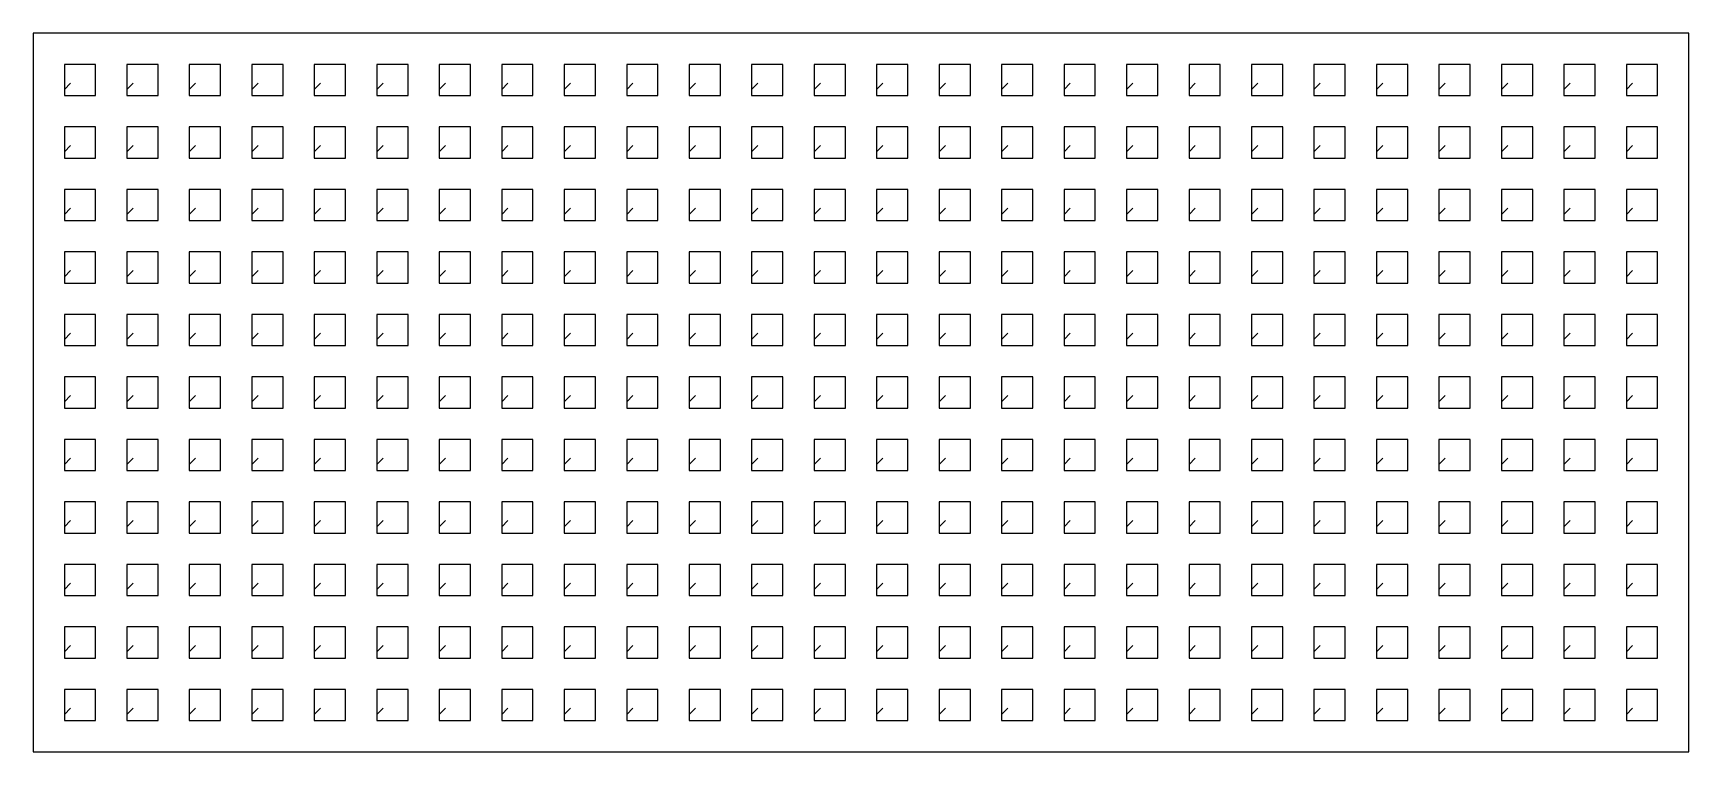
# Model space of a CAD drawing. Header units: millimetres. Extents: x 0 to 2650, y 0 to 1150.
import ezdxf

# ---------------------------------------------------------------- set-up
doc = ezdxf.new("R2010")
doc.units = ezdxf.units.MM
doc.header["$LTSCALE"] = 25.4
doc.layers.add('FRESA_12_18', color=5, linetype='Continuous', true_color=0x0000ff)
doc.layers.add('USINAGEM_18', color=3, linetype='Continuous', true_color=0x00ff00)

msp = doc.modelspace()

# ---------------------------------------------------------------- linework, layer by layer
at = {"layer": 'FRESA_12_18', "color": 5, "true_color": 0x0000ff}
msp.add_lwpolyline([(0, 0), (2650, 0), (2650, 1150), (0, 1150)], close=True, dxfattribs=at)
at = {"layer": 'USINAGEM_18'}
for points in [[(60, 1070), (50, 1060), (50, 1050), (100, 1050), (100, 1100), (50, 1100), (50, 1060.5)], [(160, 1070), (150, 1060), (150, 1050), (200, 1050), (200, 1100), (150, 1100), (150, 1060.5)], [(260, 1070), (250, 1060), (250, 1050), (300, 1050), (300, 1100), (250, 1100), (250, 1060.5)], [(360, 1070), (350, 1060), (350, 1050), (400, 1050), (400, 1100), (350, 1100), (350, 1060.5)], [(460, 1070), (450, 1060), (450, 1050), (500, 1050), (500, 1100), (450, 1100), (450, 1060.5)], [(560, 1070), (550, 1060), (550, 1050), (600, 1050), (600, 1100), (550, 1100), (550, 1060.5)], [(660, 1070), (650, 1060), (650, 1050), (700, 1050), (700, 1100), (650, 1100), (650, 1060.5)], [(760, 1070), (750, 1060), (750, 1050), (800, 1050), (800, 1100), (750, 1100), (750, 1060.5)], [(860, 1070), (850, 1060), (850, 1050), (900, 1050), (900, 1100), (850, 1100), (850, 1060.5)], [(960, 1070), (950, 1060), (950, 1050), (1000, 1050), (1000, 1100), (950, 1100), (950, 1060.5)], [(1060, 1070), (1050, 1060), (1050, 1050), (1100, 1050), (1100, 1100), (1050, 1100), (1050, 1060.5)], [(1160, 1070), (1150, 1060), (1150, 1050), (1200, 1050), (1200, 1100), (1150, 1100), (1150, 1060.5)], [(1260, 1070), (1250, 1060), (1250, 1050), (1300, 1050), (1300, 1100), (1250, 1100), (1250, 1060.5)], [(1360, 1070), (1350, 1060), (1350, 1050), (1400, 1050), (1400, 1100), (1350, 1100), (1350, 1060.5)], [(1460, 1070), (1450, 1060), (1450, 1050), (1500, 1050), (1500, 1100), (1450, 1100), (1450, 1060.5)], [(1560, 1070), (1550, 1060), (1550, 1050), (1600, 1050), (1600, 1100), (1550, 1100), (1550, 1060.5)], [(1660, 1070), (1650, 1060), (1650, 1050), (1700, 1050), (1700, 1100), (1650, 1100), (1650, 1060.5)], [(1760, 1070), (1750, 1060), (1750, 1050), (1800, 1050), (1800, 1100), (1750, 1100), (1750, 1060.5)], [(1860, 1070), (1850, 1060), (1850, 1050), (1900, 1050), (1900, 1100), (1850, 1100), (1850, 1060.5)], [(1960, 1070), (1950, 1060), (1950, 1050), (2000, 1050), (2000, 1100), (1950, 1100), (1950, 1060.5)], [(2060, 1070), (2050, 1060), (2050, 1050), (2100, 1050), (2100, 1100), (2050, 1100), (2050, 1060.5)], [(2160, 1070), (2150, 1060), (2150, 1050), (2200, 1050), (2200, 1100), (2150, 1100), (2150, 1060.5)], [(2260, 1070), (2250, 1060), (2250, 1050), (2300, 1050), (2300, 1100), (2250, 1100), (2250, 1060.5)], [(2360, 1070), (2350, 1060), (2350, 1050), (2400, 1050), (2400, 1100), (2350, 1100), (2350, 1060.5)], [(2460, 1070), (2450, 1060), (2450, 1050), (2500, 1050), (2500, 1100), (2450, 1100), (2450, 1060.5)], [(2560, 1070), (2550, 1060), (2550, 1050), (2600, 1050), (2600, 1100), (2550, 1100), (2550, 1060.5)], [(60, 970), (50, 960), (50, 950), (100, 950), (100, 1000), (50, 1000), (50, 960.5)], [(160, 970), (150, 960), (150, 950), (200, 950), (200, 1000), (150, 1000), (150, 960.5)], [(260, 970), (250, 960), (250, 950), (300, 950), (300, 1000), (250, 1000), (250, 960.5)], [(360, 970), (350, 960), (350, 950), (400, 950), (400, 1000), (350, 1000), (350, 960.5)], [(460, 970), (450, 960), (450, 950), (500, 950), (500, 1000), (450, 1000), (450, 960.5)], [(560, 970), (550, 960), (550, 950), (600, 950), (600, 1000), (550, 1000), (550, 960.5)], [(660, 970), (650, 960), (650, 950), (700, 950), (700, 1000), (650, 1000), (650, 960.5)], [(760, 970), (750, 960), (750, 950), (800, 950), (800, 1000), (750, 1000), (750, 960.5)], [(860, 970), (850, 960), (850, 950), (900, 950), (900, 1000), (850, 1000), (850, 960.5)], [(960, 970), (950, 960), (950, 950), (1000, 950), (1000, 1000), (950, 1000), (950, 960.5)], [(1060, 970), (1050, 960), (1050, 950), (1100, 950), (1100, 1000), (1050, 1000), (1050, 960.5)], [(1160, 970), (1150, 960), (1150, 950), (1200, 950), (1200, 1000), (1150, 1000), (1150, 960.5)], [(1260, 970), (1250, 960), (1250, 950), (1300, 950), (1300, 1000), (1250, 1000), (1250, 960.5)], [(1360, 970), (1350, 960), (1350, 950), (1400, 950), (1400, 1000), (1350, 1000), (1350, 960.5)], [(1460, 970), (1450, 960), (1450, 950), (1500, 950), (1500, 1000), (1450, 1000), (1450, 960.5)], [(1560, 970), (1550, 960), (1550, 950), (1600, 950), (1600, 1000), (1550, 1000), (1550, 960.5)], [(1660, 970), (1650, 960), (1650, 950), (1700, 950), (1700, 1000), (1650, 1000), (1650, 960.5)], [(1760, 970), (1750, 960), (1750, 950), (1800, 950), (1800, 1000), (1750, 1000), (1750, 960.5)], [(1860, 970), (1850, 960), (1850, 950), (1900, 950), (1900, 1000), (1850, 1000), (1850, 960.5)], [(1960, 970), (1950, 960), (1950, 950), (2000, 950), (2000, 1000), (1950, 1000), (1950, 960.5)], [(2060, 970), (2050, 960), (2050, 950), (2100, 950), (2100, 1000), (2050, 1000), (2050, 960.5)], [(2160, 970), (2150, 960), (2150, 950), (2200, 950), (2200, 1000), (2150, 1000), (2150, 960.5)], [(2260, 970), (2250, 960), (2250, 950), (2300, 950), (2300, 1000), (2250, 1000), (2250, 960.5)], [(2360, 970), (2350, 960), (2350, 950), (2400, 950), (2400, 1000), (2350, 1000), (2350, 960.5)], [(2460, 970), (2450, 960), (2450, 950), (2500, 950), (2500, 1000), (2450, 1000), (2450, 960.5)], [(2560, 970), (2550, 960), (2550, 950), (2600, 950), (2600, 1000), (2550, 1000), (2550, 960.5)], [(60, 870), (50, 860), (50, 850), (100, 850), (100, 900), (50, 900), (50, 860.5)], [(160, 870), (150, 860), (150, 850), (200, 850), (200, 900), (150, 900), (150, 860.5)], [(260, 870), (250, 860), (250, 850), (300, 850), (300, 900), (250, 900), (250, 860.5)], [(360, 870), (350, 860), (350, 850), (400, 850), (400, 900), (350, 900), (350, 860.5)], [(460, 870), (450, 860), (450, 850), (500, 850), (500, 900), (450, 900), (450, 860.5)], [(560, 870), (550, 860), (550, 850), (600, 850), (600, 900), (550, 900), (550, 860.5)], [(660, 870), (650, 860), (650, 850), (700, 850), (700, 900), (650, 900), (650, 860.5)], [(760, 870), (750, 860), (750, 850), (800, 850), (800, 900), (750, 900), (750, 860.5)], [(860, 870), (850, 860), (850, 850), (900, 850), (900, 900), (850, 900), (850, 860.5)], [(960, 870), (950, 860), (950, 850), (1000, 850), (1000, 900), (950, 900), (950, 860.5)], [(1060, 870), (1050, 860), (1050, 850), (1100, 850), (1100, 900), (1050, 900), (1050, 860.5)], [(1160, 870), (1150, 860), (1150, 850), (1200, 850), (1200, 900), (1150, 900), (1150, 860.5)], [(1260, 870), (1250, 860), (1250, 850), (1300, 850), (1300, 900), (1250, 900), (1250, 860.5)], [(1360, 870), (1350, 860), (1350, 850), (1400, 850), (1400, 900), (1350, 900), (1350, 860.5)], [(1460, 870), (1450, 860), (1450, 850), (1500, 850), (1500, 900), (1450, 900), (1450, 860.5)], [(1560, 870), (1550, 860), (1550, 850), (1600, 850), (1600, 900), (1550, 900), (1550, 860.5)], [(1660, 870), (1650, 860), (1650, 850), (1700, 850), (1700, 900), (1650, 900), (1650, 860.5)], [(1760, 870), (1750, 860), (1750, 850), (1800, 850), (1800, 900), (1750, 900), (1750, 860.5)], [(1860, 870), (1850, 860), (1850, 850), (1900, 850), (1900, 900), (1850, 900), (1850, 860.5)], [(1960, 870), (1950, 860), (1950, 850), (2000, 850), (2000, 900), (1950, 900), (1950, 860.5)], [(2060, 870), (2050, 860), (2050, 850), (2100, 850), (2100, 900), (2050, 900), (2050, 860.5)], [(2160, 870), (2150, 860), (2150, 850), (2200, 850), (2200, 900), (2150, 900), (2150, 860.5)], [(2260, 870), (2250, 860), (2250, 850), (2300, 850), (2300, 900), (2250, 900), (2250, 860.5)], [(2360, 870), (2350, 860), (2350, 850), (2400, 850), (2400, 900), (2350, 900), (2350, 860.5)], [(2460, 870), (2450, 860), (2450, 850), (2500, 850), (2500, 900), (2450, 900), (2450, 860.5)], [(2560, 870), (2550, 860), (2550, 850), (2600, 850), (2600, 900), (2550, 900), (2550, 860.5)], [(60, 770), (50, 760), (50, 750), (100, 750), (100, 800), (50, 800), (50, 760.5)], [(160, 770), (150, 760), (150, 750), (200, 750), (200, 800), (150, 800), (150, 760.5)], [(260, 770), (250, 760), (250, 750), (300, 750), (300, 800), (250, 800), (250, 760.5)], [(360, 770), (350, 760), (350, 750), (400, 750), (400, 800), (350, 800), (350, 760.5)], [(460, 770), (450, 760), (450, 750), (500, 750), (500, 800), (450, 800), (450, 760.5)], [(560, 770), (550, 760), (550, 750), (600, 750), (600, 800), (550, 800), (550, 760.5)], [(660, 770), (650, 760), (650, 750), (700, 750), (700, 800), (650, 800), (650, 760.5)], [(760, 770), (750, 760), (750, 750), (800, 750), (800, 800), (750, 800), (750, 760.5)], [(860, 770), (850, 760), (850, 750), (900, 750), (900, 800), (850, 800), (850, 760.5)], [(960, 770), (950, 760), (950, 750), (1000, 750), (1000, 800), (950, 800), (950, 760.5)], [(1060, 770), (1050, 760), (1050, 750), (1100, 750), (1100, 800), (1050, 800), (1050, 760.5)], [(1160, 770), (1150, 760), (1150, 750), (1200, 750), (1200, 800), (1150, 800), (1150, 760.5)], [(1260, 770), (1250, 760), (1250, 750), (1300, 750), (1300, 800), (1250, 800), (1250, 760.5)], [(1360, 770), (1350, 760), (1350, 750), (1400, 750), (1400, 800), (1350, 800), (1350, 760.5)], [(1460, 770), (1450, 760), (1450, 750), (1500, 750), (1500, 800), (1450, 800), (1450, 760.5)], [(1560, 770), (1550, 760), (1550, 750), (1600, 750), (1600, 800), (1550, 800), (1550, 760.5)], [(1660, 770), (1650, 760), (1650, 750), (1700, 750), (1700, 800), (1650, 800), (1650, 760.5)], [(1760, 770), (1750, 760), (1750, 750), (1800, 750), (1800, 800), (1750, 800), (1750, 760.5)], [(1860, 770), (1850, 760), (1850, 750), (1900, 750), (1900, 800), (1850, 800), (1850, 760.5)], [(1960, 770), (1950, 760), (1950, 750), (2000, 750), (2000, 800), (1950, 800), (1950, 760.5)], [(2060, 770), (2050, 760), (2050, 750), (2100, 750), (2100, 800), (2050, 800), (2050, 760.5)], [(2160, 770), (2150, 760), (2150, 750), (2200, 750), (2200, 800), (2150, 800), (2150, 760.5)], [(2260, 770), (2250, 760), (2250, 750), (2300, 750), (2300, 800), (2250, 800), (2250, 760.5)], [(2360, 770), (2350, 760), (2350, 750), (2400, 750), (2400, 800), (2350, 800), (2350, 760.5)], [(2460, 770), (2450, 760), (2450, 750), (2500, 750), (2500, 800), (2450, 800), (2450, 760.5)], [(2560, 770), (2550, 760), (2550, 750), (2600, 750), (2600, 800), (2550, 800), (2550, 760.5)], [(60, 670), (50, 660), (50, 650), (100, 650), (100, 700), (50, 700), (50, 660.5)], [(160, 670), (150, 660), (150, 650), (200, 650), (200, 700), (150, 700), (150, 660.5)], [(260, 670), (250, 660), (250, 650), (300, 650), (300, 700), (250, 700), (250, 660.5)], [(360, 670), (350, 660), (350, 650), (400, 650), (400, 700), (350, 700), (350, 660.5)], [(460, 670), (450, 660), (450, 650), (500, 650), (500, 700), (450, 700), (450, 660.5)], [(560, 670), (550, 660), (550, 650), (600, 650), (600, 700), (550, 700), (550, 660.5)], [(660, 670), (650, 660), (650, 650), (700, 650), (700, 700), (650, 700), (650, 660.5)], [(760, 670), (750, 660), (750, 650), (800, 650), (800, 700), (750, 700), (750, 660.5)], [(860, 670), (850, 660), (850, 650), (900, 650), (900, 700), (850, 700), (850, 660.5)], [(960, 670), (950, 660), (950, 650), (1000, 650), (1000, 700), (950, 700), (950, 660.5)], [(1060, 670), (1050, 660), (1050, 650), (1100, 650), (1100, 700), (1050, 700), (1050, 660.5)], [(1160, 670), (1150, 660), (1150, 650), (1200, 650), (1200, 700), (1150, 700), (1150, 660.5)], [(1260, 670), (1250, 660), (1250, 650), (1300, 650), (1300, 700), (1250, 700), (1250, 660.5)], [(1360, 670), (1350, 660), (1350, 650), (1400, 650), (1400, 700), (1350, 700), (1350, 660.5)], [(1460, 670), (1450, 660), (1450, 650), (1500, 650), (1500, 700), (1450, 700), (1450, 660.5)], [(1560, 670), (1550, 660), (1550, 650), (1600, 650), (1600, 700), (1550, 700), (1550, 660.5)], [(1660, 670), (1650, 660), (1650, 650), (1700, 650), (1700, 700), (1650, 700), (1650, 660.5)], [(1760, 670), (1750, 660), (1750, 650), (1800, 650), (1800, 700), (1750, 700), (1750, 660.5)], [(1860, 670), (1850, 660), (1850, 650), (1900, 650), (1900, 700), (1850, 700), (1850, 660.5)], [(1960, 670), (1950, 660), (1950, 650), (2000, 650), (2000, 700), (1950, 700), (1950, 660.5)], [(2060, 670), (2050, 660), (2050, 650), (2100, 650), (2100, 700), (2050, 700), (2050, 660.5)], [(2160, 670), (2150, 660), (2150, 650), (2200, 650), (2200, 700), (2150, 700), (2150, 660.5)], [(2260, 670), (2250, 660), (2250, 650), (2300, 650), (2300, 700), (2250, 700), (2250, 660.5)], [(2360, 670), (2350, 660), (2350, 650), (2400, 650), (2400, 700), (2350, 700), (2350, 660.5)], [(2460, 670), (2450, 660), (2450, 650), (2500, 650), (2500, 700), (2450, 700), (2450, 660.5)], [(2560, 670), (2550, 660), (2550, 650), (2600, 650), (2600, 700), (2550, 700), (2550, 660.5)], [(60, 570), (50, 560), (50, 550), (100, 550), (100, 600), (50, 600), (50, 560.5)], [(160, 570), (150, 560), (150, 550), (200, 550), (200, 600), (150, 600), (150, 560.5)], [(260, 570), (250, 560), (250, 550), (300, 550), (300, 600), (250, 600), (250, 560.5)], [(360, 570), (350, 560), (350, 550), (400, 550), (400, 600), (350, 600), (350, 560.5)], [(460, 570), (450, 560), (450, 550), (500, 550), (500, 600), (450, 600), (450, 560.5)], [(560, 570), (550, 560), (550, 550), (600, 550), (600, 600), (550, 600), (550, 560.5)], [(660, 570), (650, 560), (650, 550), (700, 550), (700, 600), (650, 600), (650, 560.5)], [(760, 570), (750, 560), (750, 550), (800, 550), (800, 600), (750, 600), (750, 560.5)], [(860, 570), (850, 560), (850, 550), (900, 550), (900, 600), (850, 600), (850, 560.5)], [(960, 570), (950, 560), (950, 550), (1000, 550), (1000, 600), (950, 600), (950, 560.5)], [(1060, 570), (1050, 560), (1050, 550), (1100, 550), (1100, 600), (1050, 600), (1050, 560.5)], [(1160, 570), (1150, 560), (1150, 550), (1200, 550), (1200, 600), (1150, 600), (1150, 560.5)], [(1260, 570), (1250, 560), (1250, 550), (1300, 550), (1300, 600), (1250, 600), (1250, 560.5)], [(1360, 570), (1350, 560), (1350, 550), (1400, 550), (1400, 600), (1350, 600), (1350, 560.5)], [(1460, 570), (1450, 560), (1450, 550), (1500, 550), (1500, 600), (1450, 600), (1450, 560.5)], [(1560, 570), (1550, 560), (1550, 550), (1600, 550), (1600, 600), (1550, 600), (1550, 560.5)], [(1660, 570), (1650, 560), (1650, 550), (1700, 550), (1700, 600), (1650, 600), (1650, 560.5)], [(1760, 570), (1750, 560), (1750, 550), (1800, 550), (1800, 600), (1750, 600), (1750, 560.5)], [(1860, 570), (1850, 560), (1850, 550), (1900, 550), (1900, 600), (1850, 600), (1850, 560.5)], [(1960, 570), (1950, 560), (1950, 550), (2000, 550), (2000, 600), (1950, 600), (1950, 560.5)], [(2060, 570), (2050, 560), (2050, 550), (2100, 550), (2100, 600), (2050, 600), (2050, 560.5)], [(2160, 570), (2150, 560), (2150, 550), (2200, 550), (2200, 600), (2150, 600), (2150, 560.5)], [(2260, 570), (2250, 560), (2250, 550), (2300, 550), (2300, 600), (2250, 600), (2250, 560.5)], [(2360, 570), (2350, 560), (2350, 550), (2400, 550), (2400, 600), (2350, 600), (2350, 560.5)], [(2460, 570), (2450, 560), (2450, 550), (2500, 550), (2500, 600), (2450, 600), (2450, 560.5)], [(2560, 570), (2550, 560), (2550, 550), (2600, 550), (2600, 600), (2550, 600), (2550, 560.5)], [(60, 470), (50, 460), (50, 450), (100, 450), (100, 500), (50, 500), (50, 460.5)], [(160, 470), (150, 460), (150, 450), (200, 450), (200, 500), (150, 500), (150, 460.5)], [(260, 470), (250, 460), (250, 450), (300, 450), (300, 500), (250, 500), (250, 460.5)], [(360, 470), (350, 460), (350, 450), (400, 450), (400, 500), (350, 500), (350, 460.5)], [(460, 470), (450, 460), (450, 450), (500, 450), (500, 500), (450, 500), (450, 460.5)], [(560, 470), (550, 460), (550, 450), (600, 450), (600, 500), (550, 500), (550, 460.5)], [(660, 470), (650, 460), (650, 450), (700, 450), (700, 500), (650, 500), (650, 460.5)], [(760, 470), (750, 460), (750, 450), (800, 450), (800, 500), (750, 500), (750, 460.5)], [(860, 470), (850, 460), (850, 450), (900, 450), (900, 500), (850, 500), (850, 460.5)], [(960, 470), (950, 460), (950, 450), (1000, 450), (1000, 500), (950, 500), (950, 460.5)], [(1060, 470), (1050, 460), (1050, 450), (1100, 450), (1100, 500), (1050, 500), (1050, 460.5)], [(1160, 470), (1150, 460), (1150, 450), (1200, 450), (1200, 500), (1150, 500), (1150, 460.5)], [(1260, 470), (1250, 460), (1250, 450), (1300, 450), (1300, 500), (1250, 500), (1250, 460.5)], [(1360, 470), (1350, 460), (1350, 450), (1400, 450), (1400, 500), (1350, 500), (1350, 460.5)], [(1460, 470), (1450, 460), (1450, 450), (1500, 450), (1500, 500), (1450, 500), (1450, 460.5)], [(1560, 470), (1550, 460), (1550, 450), (1600, 450), (1600, 500), (1550, 500), (1550, 460.5)], [(1660, 470), (1650, 460), (1650, 450), (1700, 450), (1700, 500), (1650, 500), (1650, 460.5)], [(1760, 470), (1750, 460), (1750, 450), (1800, 450), (1800, 500), (1750, 500), (1750, 460.5)], [(1860, 470), (1850, 460), (1850, 450), (1900, 450), (1900, 500), (1850, 500), (1850, 460.5)], [(1960, 470), (1950, 460), (1950, 450), (2000, 450), (2000, 500), (1950, 500), (1950, 460.5)], [(2060, 470), (2050, 460), (2050, 450), (2100, 450), (2100, 500), (2050, 500), (2050, 460.5)], [(2160, 470), (2150, 460), (2150, 450), (2200, 450), (2200, 500), (2150, 500), (2150, 460.5)], [(2260, 470), (2250, 460), (2250, 450), (2300, 450), (2300, 500), (2250, 500), (2250, 460.5)], [(2360, 470), (2350, 460), (2350, 450), (2400, 450), (2400, 500), (2350, 500), (2350, 460.5)], [(2460, 470), (2450, 460), (2450, 450), (2500, 450), (2500, 500), (2450, 500), (2450, 460.5)], [(2560, 470), (2550, 460), (2550, 450), (2600, 450), (2600, 500), (2550, 500), (2550, 460.5)], [(60, 370), (50, 360), (50, 350), (100, 350), (100, 400), (50, 400), (50, 360.5)], [(160, 370), (150, 360), (150, 350), (200, 350), (200, 400), (150, 400), (150, 360.5)], [(260, 370), (250, 360), (250, 350), (300, 350), (300, 400), (250, 400), (250, 360.5)], [(360, 370), (350, 360), (350, 350), (400, 350), (400, 400), (350, 400), (350, 360.5)], [(460, 370), (450, 360), (450, 350), (500, 350), (500, 400), (450, 400), (450, 360.5)], [(560, 370), (550, 360), (550, 350), (600, 350), (600, 400), (550, 400), (550, 360.5)], [(660, 370), (650, 360), (650, 350), (700, 350), (700, 400), (650, 400), (650, 360.5)], [(760, 370), (750, 360), (750, 350), (800, 350), (800, 400), (750, 400), (750, 360.5)], [(860, 370), (850, 360), (850, 350), (900, 350), (900, 400), (850, 400), (850, 360.5)], [(960, 370), (950, 360), (950, 350), (1000, 350), (1000, 400), (950, 400), (950, 360.5)], [(1060, 370), (1050, 360), (1050, 350), (1100, 350), (1100, 400), (1050, 400), (1050, 360.5)], [(1160, 370), (1150, 360), (1150, 350), (1200, 350), (1200, 400), (1150, 400), (1150, 360.5)], [(1260, 370), (1250, 360), (1250, 350), (1300, 350), (1300, 400), (1250, 400), (1250, 360.5)], [(1360, 370), (1350, 360), (1350, 350), (1400, 350), (1400, 400), (1350, 400), (1350, 360.5)], [(1460, 370), (1450, 360), (1450, 350), (1500, 350), (1500, 400), (1450, 400), (1450, 360.5)], [(1560, 370), (1550, 360), (1550, 350), (1600, 350), (1600, 400), (1550, 400), (1550, 360.5)], [(1660, 370), (1650, 360), (1650, 350), (1700, 350), (1700, 400), (1650, 400), (1650, 360.5)], [(1760, 370), (1750, 360), (1750, 350), (1800, 350), (1800, 400), (1750, 400), (1750, 360.5)], [(1860, 370), (1850, 360), (1850, 350), (1900, 350), (1900, 400), (1850, 400), (1850, 360.5)], [(1960, 370), (1950, 360), (1950, 350), (2000, 350), (2000, 400), (1950, 400), (1950, 360.5)], [(2060, 370), (2050, 360), (2050, 350), (2100, 350), (2100, 400), (2050, 400), (2050, 360.5)], [(2160, 370), (2150, 360), (2150, 350), (2200, 350), (2200, 400), (2150, 400), (2150, 360.5)], [(2260, 370), (2250, 360), (2250, 350), (2300, 350), (2300, 400), (2250, 400), (2250, 360.5)], [(2360, 370), (2350, 360), (2350, 350), (2400, 350), (2400, 400), (2350, 400), (2350, 360.5)], [(2460, 370), (2450, 360), (2450, 350), (2500, 350), (2500, 400), (2450, 400), (2450, 360.5)], [(2560, 370), (2550, 360), (2550, 350), (2600, 350), (2600, 400), (2550, 400), (2550, 360.5)], [(60, 270), (50, 260), (50, 250), (100, 250), (100, 300), (50, 300), (50, 260.5)], [(160, 270), (150, 260), (150, 250), (200, 250), (200, 300), (150, 300), (150, 260.5)], [(260, 270), (250, 260), (250, 250), (300, 250), (300, 300), (250, 300), (250, 260.5)], [(360, 270), (350, 260), (350, 250), (400, 250), (400, 300), (350, 300), (350, 260.5)], [(460, 270), (450, 260), (450, 250), (500, 250), (500, 300), (450, 300), (450, 260.5)], [(560, 270), (550, 260), (550, 250), (600, 250), (600, 300), (550, 300), (550, 260.5)], [(660, 270), (650, 260), (650, 250), (700, 250), (700, 300), (650, 300), (650, 260.5)], [(760, 270), (750, 260), (750, 250), (800, 250), (800, 300), (750, 300), (750, 260.5)], [(860, 270), (850, 260), (850, 250), (900, 250), (900, 300), (850, 300), (850, 260.5)], [(960, 270), (950, 260), (950, 250), (1000, 250), (1000, 300), (950, 300), (950, 260.5)], [(1060, 270), (1050, 260), (1050, 250), (1100, 250), (1100, 300), (1050, 300), (1050, 260.5)], [(1160, 270), (1150, 260), (1150, 250), (1200, 250), (1200, 300), (1150, 300), (1150, 260.5)], [(1260, 270), (1250, 260), (1250, 250), (1300, 250), (1300, 300), (1250, 300), (1250, 260.5)], [(1360, 270), (1350, 260), (1350, 250), (1400, 250), (1400, 300), (1350, 300), (1350, 260.5)], [(1460, 270), (1450, 260), (1450, 250), (1500, 250), (1500, 300), (1450, 300), (1450, 260.5)], [(1560, 270), (1550, 260), (1550, 250), (1600, 250), (1600, 300), (1550, 300), (1550, 260.5)], [(1660, 270), (1650, 260), (1650, 250), (1700, 250), (1700, 300), (1650, 300), (1650, 260.5)], [(1760, 270), (1750, 260), (1750, 250), (1800, 250), (1800, 300), (1750, 300), (1750, 260.5)], [(1860, 270), (1850, 260), (1850, 250), (1900, 250), (1900, 300), (1850, 300), (1850, 260.5)], [(1960, 270), (1950, 260), (1950, 250), (2000, 250), (2000, 300), (1950, 300), (1950, 260.5)], [(2060, 270), (2050, 260), (2050, 250), (2100, 250), (2100, 300), (2050, 300), (2050, 260.5)], [(2160, 270), (2150, 260), (2150, 250), (2200, 250), (2200, 300), (2150, 300), (2150, 260.5)], [(2260, 270), (2250, 260), (2250, 250), (2300, 250), (2300, 300), (2250, 300), (2250, 260.5)], [(2360, 270), (2350, 260), (2350, 250), (2400, 250), (2400, 300), (2350, 300), (2350, 260.5)], [(2460, 270), (2450, 260), (2450, 250), (2500, 250), (2500, 300), (2450, 300), (2450, 260.5)], [(2560, 270), (2550, 260), (2550, 250), (2600, 250), (2600, 300), (2550, 300), (2550, 260.5)], [(60, 170), (50, 160), (50, 150), (100, 150), (100, 200), (50, 200), (50, 160.5)], [(160, 170), (150, 160), (150, 150), (200, 150), (200, 200), (150, 200), (150, 160.5)], [(260, 170), (250, 160), (250, 150), (300, 150), (300, 200), (250, 200), (250, 160.5)], [(360, 170), (350, 160), (350, 150), (400, 150), (400, 200), (350, 200), (350, 160.5)], [(460, 170), (450, 160), (450, 150), (500, 150), (500, 200), (450, 200), (450, 160.5)], [(560, 170), (550, 160), (550, 150), (600, 150), (600, 200), (550, 200), (550, 160.5)], [(660, 170), (650, 160), (650, 150), (700, 150), (700, 200), (650, 200), (650, 160.5)], [(760, 170), (750, 160), (750, 150), (800, 150), (800, 200), (750, 200), (750, 160.5)], [(860, 170), (850, 160), (850, 150), (900, 150), (900, 200), (850, 200), (850, 160.5)], [(960, 170), (950, 160), (950, 150), (1000, 150), (1000, 200), (950, 200), (950, 160.5)], [(1060, 170), (1050, 160), (1050, 150), (1100, 150), (1100, 200), (1050, 200), (1050, 160.5)], [(1160, 170), (1150, 160), (1150, 150), (1200, 150), (1200, 200), (1150, 200), (1150, 160.5)], [(1260, 170), (1250, 160), (1250, 150), (1300, 150), (1300, 200), (1250, 200), (1250, 160.5)], [(1360, 170), (1350, 160), (1350, 150), (1400, 150), (1400, 200), (1350, 200), (1350, 160.5)], [(1460, 170), (1450, 160), (1450, 150), (1500, 150), (1500, 200), (1450, 200), (1450, 160.5)], [(1560, 170), (1550, 160), (1550, 150), (1600, 150), (1600, 200), (1550, 200), (1550, 160.5)], [(1660, 170), (1650, 160), (1650, 150), (1700, 150), (1700, 200), (1650, 200), (1650, 160.5)], [(1760, 170), (1750, 160), (1750, 150), (1800, 150), (1800, 200), (1750, 200), (1750, 160.5)], [(1860, 170), (1850, 160), (1850, 150), (1900, 150), (1900, 200), (1850, 200), (1850, 160.5)], [(1960, 170), (1950, 160), (1950, 150), (2000, 150), (2000, 200), (1950, 200), (1950, 160.5)], [(2060, 170), (2050, 160), (2050, 150), (2100, 150), (2100, 200), (2050, 200), (2050, 160.5)], [(2160, 170), (2150, 160), (2150, 150), (2200, 150), (2200, 200), (2150, 200), (2150, 160.5)], [(2260, 170), (2250, 160), (2250, 150), (2300, 150), (2300, 200), (2250, 200), (2250, 160.5)], [(2360, 170), (2350, 160), (2350, 150), (2400, 150), (2400, 200), (2350, 200), (2350, 160.5)], [(2460, 170), (2450, 160), (2450, 150), (2500, 150), (2500, 200), (2450, 200), (2450, 160.5)], [(2560, 170), (2550, 160), (2550, 150), (2600, 150), (2600, 200), (2550, 200), (2550, 160.5)], [(60, 70), (50, 60), (50, 50), (100, 50), (100, 100), (50, 100), (50, 60.5)], [(160, 70), (150, 60), (150, 50), (200, 50), (200, 100), (150, 100), (150, 60.5)], [(260, 70), (250, 60), (250, 50), (300, 50), (300, 100), (250, 100), (250, 60.5)], [(360, 70), (350, 60), (350, 50), (400, 50), (400, 100), (350, 100), (350, 60.5)], [(460, 70), (450, 60), (450, 50), (500, 50), (500, 100), (450, 100), (450, 60.5)], [(560, 70), (550, 60), (550, 50), (600, 50), (600, 100), (550, 100), (550, 60.5)], [(660, 70), (650, 60), (650, 50), (700, 50), (700, 100), (650, 100), (650, 60.5)], [(760, 70), (750, 60), (750, 50), (800, 50), (800, 100), (750, 100), (750, 60.5)], [(860, 70), (850, 60), (850, 50), (900, 50), (900, 100), (850, 100), (850, 60.5)], [(960, 70), (950, 60), (950, 50), (1000, 50), (1000, 100), (950, 100), (950, 60.5)], [(1060, 70), (1050, 60), (1050, 50), (1100, 50), (1100, 100), (1050, 100), (1050, 60.5)], [(1160, 70), (1150, 60), (1150, 50), (1200, 50), (1200, 100), (1150, 100), (1150, 60.5)], [(1260, 70), (1250, 60), (1250, 50), (1300, 50), (1300, 100), (1250, 100), (1250, 60.5)], [(1360, 70), (1350, 60), (1350, 50), (1400, 50), (1400, 100), (1350, 100), (1350, 60.5)], [(1460, 70), (1450, 60), (1450, 50), (1500, 50), (1500, 100), (1450, 100), (1450, 60.5)], [(1560, 70), (1550, 60), (1550, 50), (1600, 50), (1600, 100), (1550, 100), (1550, 60.5)], [(1660, 70), (1650, 60), (1650, 50), (1700, 50), (1700, 100), (1650, 100), (1650, 60.5)], [(1760, 70), (1750, 60), (1750, 50), (1800, 50), (1800, 100), (1750, 100), (1750, 60.5)], [(1860, 70), (1850, 60), (1850, 50), (1900, 50), (1900, 100), (1850, 100), (1850, 60.5)], [(1960, 70), (1950, 60), (1950, 50), (2000, 50), (2000, 100), (1950, 100), (1950, 60.5)], [(2060, 70), (2050, 60), (2050, 50), (2100, 50), (2100, 100), (2050, 100), (2050, 60.5)], [(2160, 70), (2150, 60), (2150, 50), (2200, 50), (2200, 100), (2150, 100), (2150, 60.5)], [(2260, 70), (2250, 60), (2250, 50), (2300, 50), (2300, 100), (2250, 100), (2250, 60.5)], [(2360, 70), (2350, 60), (2350, 50), (2400, 50), (2400, 100), (2350, 100), (2350, 60.5)], [(2460, 70), (2450, 60), (2450, 50), (2500, 50), (2500, 100), (2450, 100), (2450, 60.5)], [(2560, 70), (2550, 60), (2550, 50), (2600, 50), (2600, 100), (2550, 100), (2550, 60.5)]]:
    msp.add_lwpolyline(points, dxfattribs=at)

doc.saveas('drawing.dxf')
